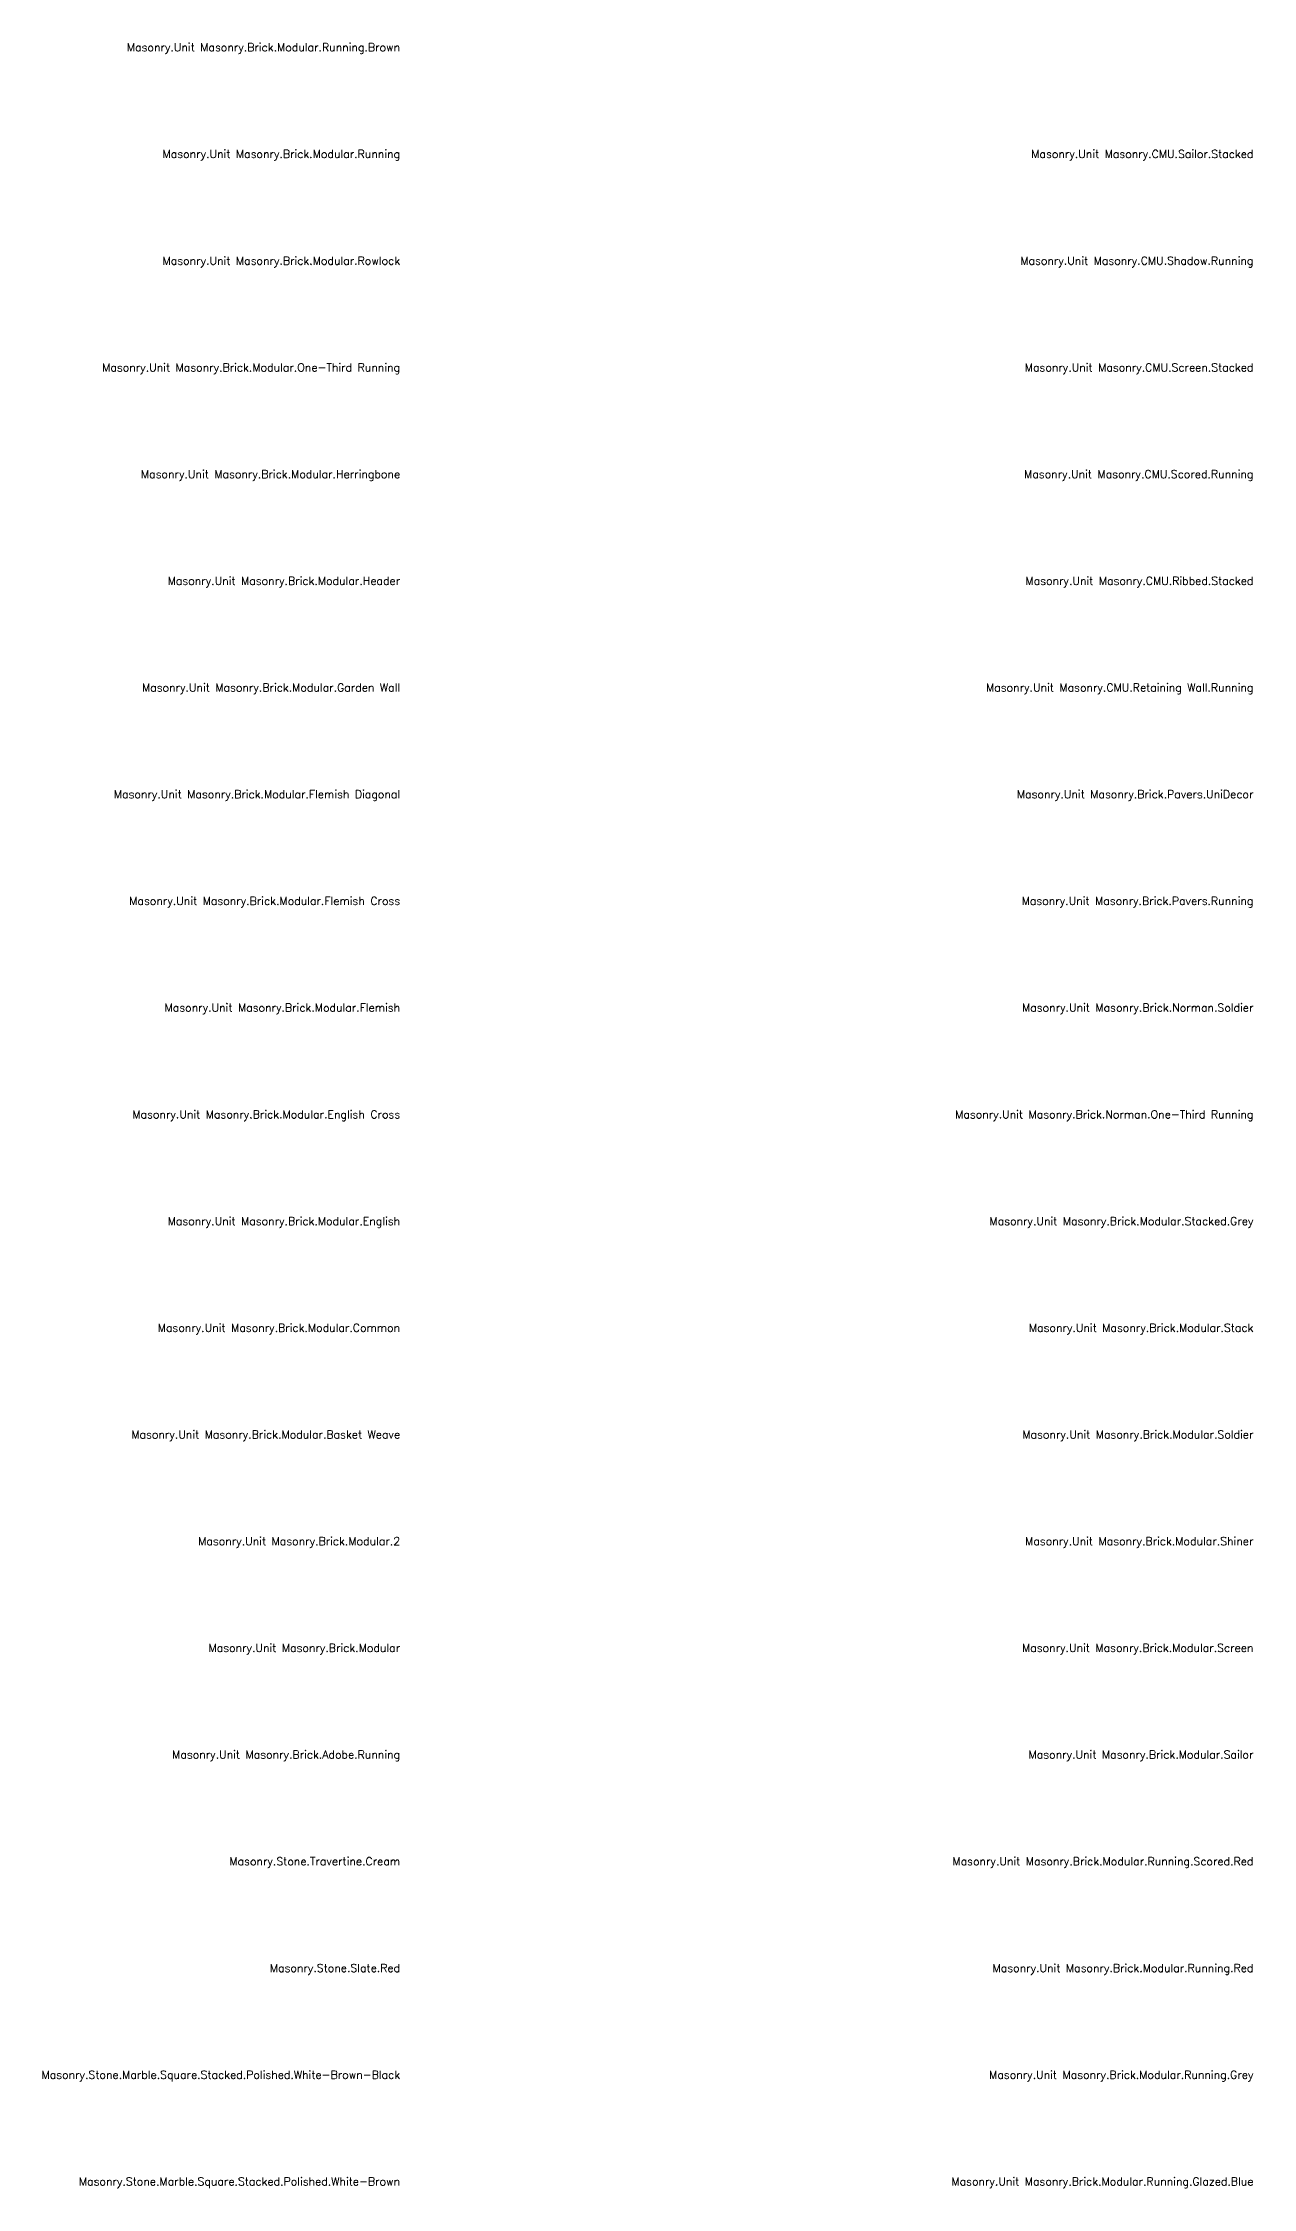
# Model space of a CAD drawing. Header units: inches. Extents: x -453 to 5755, y 57 to 2589.
# Drawn here: x 2473 to 3835, y 57 to 2469 of the extents above; entities that cross this region are included whole.
import ezdxf
from ezdxf.enums import TextEntityAlignment as Align

# ---------------------------------------------------------------- set-up
doc = ezdxf.new("R2010")
doc.units = ezdxf.units.IN
doc.header["$LTSCALE"] = 0.5
doc.header["$MEASUREMENT"] = 0
doc.layers.add('A-Anno-Schd-Titl', color=233, linetype='Continuous', lineweight=35)
doc.styles.add('RomanS', font='romans.shx')

msp = doc.modelspace()

# ---------------------------------------------------------------- texts
at = {"layer": 'A-Anno-Schd-Titl', "style": 'RomanS'}
for s, p in [('Masonry.Unit Masonry.Brick.Modular.Running.Brown', (2875, 2460)), ('Masonry.Unit Masonry.Brick.Modular.Running', (2875, 2340)), ('Masonry.Unit Masonry.CMU.Sailor.Stacked', (3835, 2340)), ('Masonry.Unit Masonry.Brick.Modular.Rowlock', (2875, 2220)), ('Masonry.Unit Masonry.CMU.Shadow.Running', (3835, 2220)), ('Masonry.Unit Masonry.Brick.Modular.One-Third Running', (2875, 2100)), ('Masonry.Unit Masonry.CMU.Screen.Stacked', (3835, 2100)), ('Masonry.Unit Masonry.Brick.Modular.Herringbone', (2875, 1980)), ('Masonry.Unit Masonry.CMU.Scored.Running', (3835, 1980)), ('Masonry.Unit Masonry.Brick.Modular.Header', (2875, 1860)), ('Masonry.Unit Masonry.CMU.Ribbed.Stacked', (3835, 1860)), ('Masonry.Unit Masonry.Brick.Modular.Garden Wall', (2875, 1740)), ('Masonry.Unit Masonry.CMU.Retaining Wall.Running', (3835, 1740)), ('Masonry.Unit Masonry.Brick.Modular.Flemish Diagonal', (2875, 1620)), ('Masonry.Unit Masonry.Brick.Pavers.UniDecor', (3835, 1620)), ('Masonry.Unit Masonry.Brick.Modular.Flemish Cross', (2875, 1500)), ('Masonry.Unit Masonry.Brick.Pavers.Running', (3835, 1500)), ('Masonry.Unit Masonry.Brick.Modular.Flemish', (2875, 1380)), ('Masonry.Unit Masonry.Brick.Norman.Soldier', (3835, 1380)), ('Masonry.Unit Masonry.Brick.Modular.English Cross', (2875, 1260)), ('Masonry.Unit Masonry.Brick.Norman.One-Third Running', (3835, 1260)), ('Masonry.Unit Masonry.Brick.Modular.English', (2875, 1140)), ('Masonry.Unit Masonry.Brick.Modular.Stacked.Grey', (3835, 1140)), ('Masonry.Unit Masonry.Brick.Modular.Common', (2875, 1020)), ('Masonry.Unit Masonry.Brick.Modular.Stack', (3835, 1020)), ('Masonry.Unit Masonry.Brick.Modular.Basket Weave', (2875, 900)), ('Masonry.Unit Masonry.Brick.Modular.Soldier', (3835, 900)), ('Masonry.Unit Masonry.Brick.Modular.2', (2875, 780)), ('Masonry.Unit Masonry.Brick.Modular.Shiner', (3835, 780)), ('Masonry.Unit Masonry.Brick.Modular', (2875, 660)), ('Masonry.Unit Masonry.Brick.Modular.Screen', (3835, 660)), ('Masonry.Unit Masonry.Brick.Adobe.Running', (2875, 540)), ('Masonry.Unit Masonry.Brick.Modular.Sailor', (3835, 540)), ('Masonry.Stone.Travertine.Cream', (2875, 420)), ('Masonry.Unit Masonry.Brick.Modular.Running.Scored.Red', (3835, 420)), ('Masonry.Stone.Slate.Red', (2875, 300)), ('Masonry.Unit Masonry.Brick.Modular.Running.Red', (3835, 300)), ('Masonry.Stone.Marble.Square.Stacked.Polished.White-Brown-Black', (2875, 180)), ('Masonry.Unit Masonry.Brick.Modular.Running.Grey', (3835, 180)), ('Masonry.Stone.Marble.Square.Stacked.Polished.White-Brown', (2875, 60)), ('Masonry.Unit Masonry.Brick.Modular.Running.Glazed.Blue', (3835, 60))]:
    msp.add_text(s, height=9, dxfattribs=at).set_placement(p, align=Align.RIGHT)

doc.saveas('drawing.dxf')
